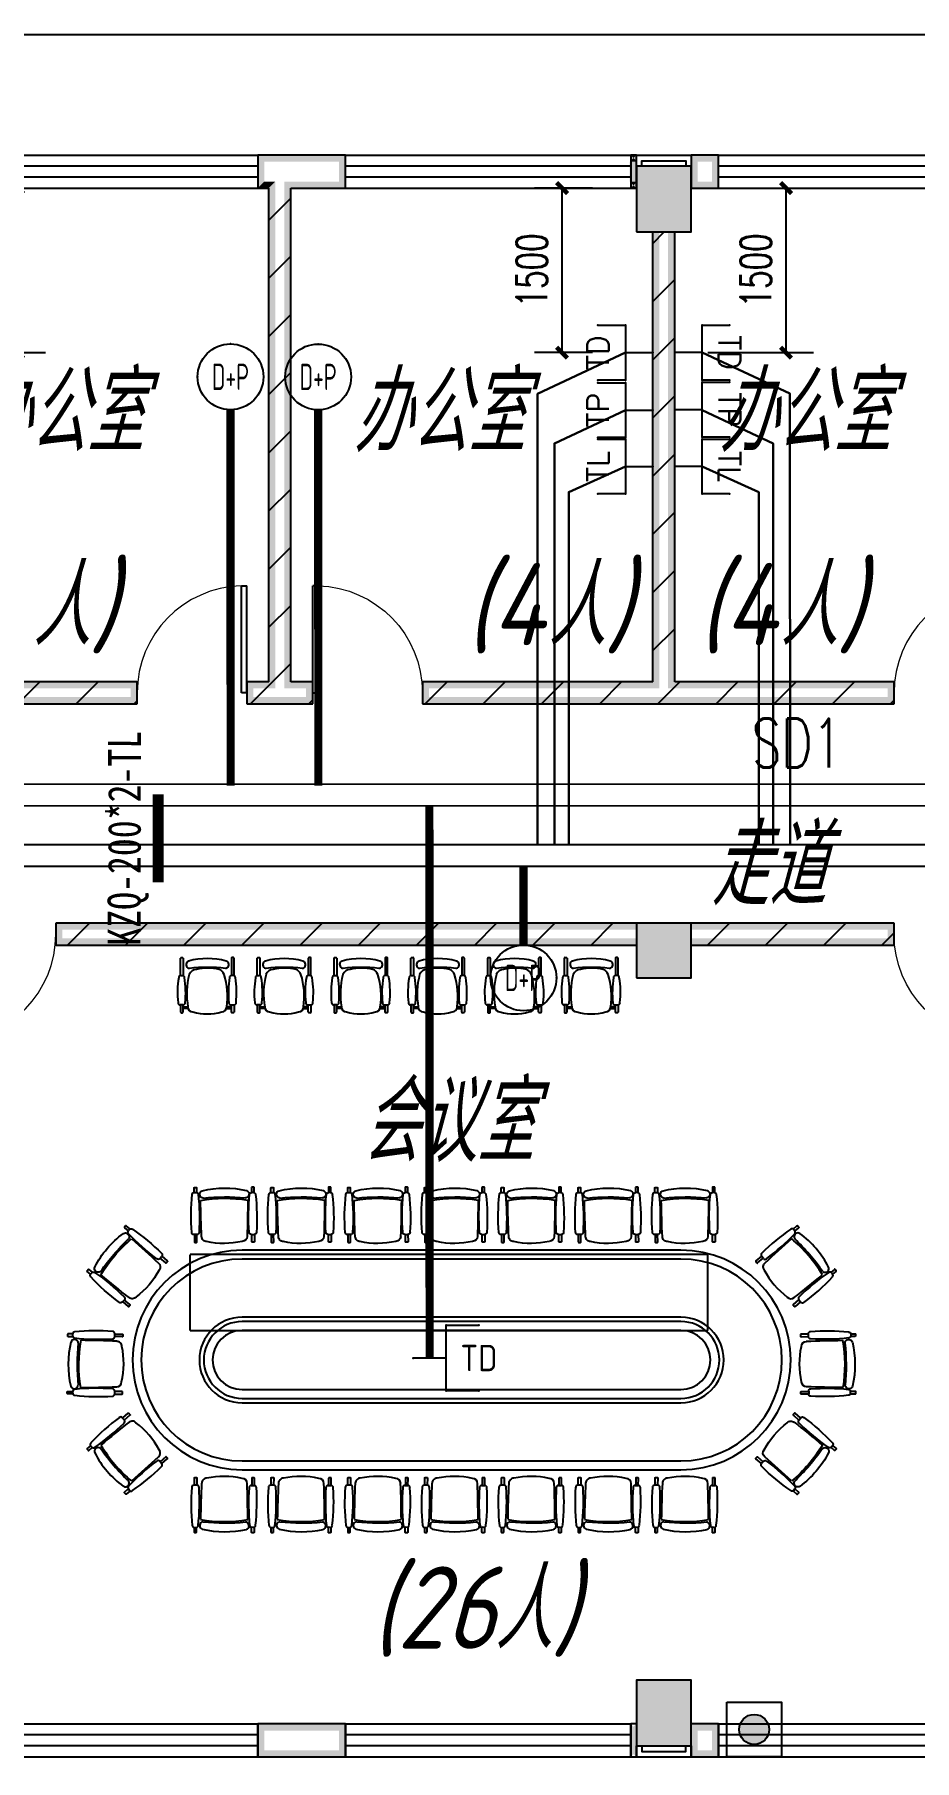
# Model space of a CAD drawing. Extents: x 1241380 to 1952554, y 1012187 to 1766051.
# Drawn here: x 1606579 to 1614601, y 1278688 to 1294421 of the extents above; entities that cross this region are included whole.
import ezdxf
from ezdxf.enums import TextEntityAlignment as Align

# ---------------------------------------------------------------- set-up
doc = ezdxf.new("R2010")
doc.units = 0
doc.linetypes.add('DASH', pattern=[0.35, 0.25, -0.1])
for name, color, linetype in [('1-建筑底图', 8, 'Continuous'), ('CABLETRAY_PDS', 4, 'Continuous'), ('DOTLN', 2, 'DASH'), ('EQUIP-通讯', 3, 'Continuous'), ('PUB_HATCH', 8, 'Continuous'), ('TEL_DIM', 3, 'Continuous'), ('WIRE-综合布线', 5, 'Continuous'), ('光纤点位', 3, 'Continuous'), ('内网桥架', 1, 'Continuous'), ('填充', 8, 'Continuous'), ('家具', 8, 'Continuous'), ('抗震支吊架', 2, 'Continuous'), ('红机电话', 3, 'Continuous'), ('蓝机电话', 3, 'Continuous')]:
    doc.layers.add(name, color=color, linetype=linetype)
doc.layers.add('内网线路', color=1, linetype='Continuous', lineweight=30)
doc.styles.add('_TCH_DIM', font='SIMPLEX', dxfattribs={"bigfont": 'GBCBIG'})
doc.styles.add('_TEL_ATTDEF', font='GBENOR', dxfattribs={"width": 0.8, "height": 3, "bigfont": 'GBCBIG'})
doc.styles.add('_TEL_DIM', font='SIMPLEX', dxfattribs={"width": 0.8, "height": 3.5, "bigfont": 'HZTXT'})
doc.styles.add('A_DIM_T3', font='SIMPLEX', dxfattribs={"width": 0.7, "bigfont": 'HZ'})
doc.styles.add('kzcad', font='', dxfattribs={"width": 0.8})
doc.styles.get("Standard").update_dxf_attribs({"font": 'gbeitc.shx', "bigfont": 'gbcbig.shx'})
doc.styles.get('kzcad').set_extended_font_data('SimSun')
doc.linetypes.add('JIEDI', pattern='A,1.25,-0.25,0.25,-0.25,0.625,["/",Standard,S=0.6,R=0,X=0,Y=-0.3],0.625,-0.25,0.25,-0.25', length=4)
doc.dimstyles.new('_TCH_ARCH&&100', dxfattribs={"dimtxt": 280, "dimasz": 100, "dimexe": 250, "dimexo": 300, "dimgap": 135, "dimtad": 1, "dimdec": 0, "dimzin": 0, "dimdsep": 46, "dimtxsty": 'A_DIM_T3', "dimblk": 'ARCHTICK', "dimcen": 0.09, "dimclrt": 7, "dimazin": 2, "dimtfac": 1, "dimtdec": 0, "dimtix": 1, "dimtmove": 2, "dimatfit": 3, "dimfxl": 100, "dimtolj": 1, "dimtzin": 0, "dimarcsym": 0})
pattern_1 = [(45, (-636285.87, -718395.4), (-265.16515, 265.16515), [])]

# ---------------------------------------------------------------- blocks, each defined once
blk = doc.blocks.new('办公椅6')
at = {"layer": '家具'}
for p, q in [((83, 245), (83, 273)), ((465, 265), (464, 249)), ((81, -250), (81, -279)), ((466, -275), (466, -258))]:
    blk.add_line(p, q, dxfattribs=at)
at = {"layer": '家具', "color": 8}
for points in [[(82, 273), (17, 274, 0.414214), (12, 269), (12, 255, 0.414214), (16, 250), (83, 250)], [(467, 271), (509, 271, -0.414214), (514, 266), (514, 252, -0.414214), (509, 248), (465, 248)], [(79, -274), (14, -274, -0.414214), (9, -269), (9, -255, -0.414214), (14, -250), (81, -251)], [(469, -276), (506, -276, 0.414214), (511, -272), (511, -258, 0.414214), (507, -253), (468, -253)]]:
    blk.add_lwpolyline(points, format="xyb", dxfattribs=at)
at = {"layer": '家具'}
for centre, radius, start, end in [((741, -4), 741, 167.0681, 192.3319), ((64, 162), 45, 89.7, 179.7), ((444, -11012), 11225, 90.2565, 91.9408), ((102, 273), 19, 87.8438, 179.7), ((102, 244), 19, 179.7, 271.4658), ((230, -1577), 1873, 83.3734, 93.9026), ((250, 2204), 1984, 265.7407, 275.6942), ((-845, 4), 1257, 349.8473, 9.5527), ((-1609, 10), 2033, 354.2379, 5.1674), ((435, 195), 19, 137.2336, 185.1674), ((450, 191), 33.5, 15.354, 150.4909), ((446, 265), 19, 359.7, 87.8438), ((445, 249), 19, 271.4658, 359.7), ((-389, 4), 894, 346.6997, 12.7003), ((62, -162), 45, 179.7, 269.7), ((559, 11006), 11225, 267.4592, 269.1435), ((100, -250), 19, 87.9342, 179.7), ((100, -279), 19, 179.7, 271.5562), ((249, 1621), 1925, 265.5539, 275.9414), ((229, -2265), 2038, 83.7863, 93.6061), ((433, -196), 19, 174.2379, 223.2208), ((448, -192), 33.7, 210.1055, 343.0268), ((447, -258), 19, 359.7, 87.9342), ((447, -274), 19, 271.5562, 359.7)]:
    blk.add_arc(centre, radius, start, end, dxfattribs=at)
blk = doc.blocks.new('会议桌')
at = {"layer": '家具'}
for p, q in [((2045, 972), (-1955, 972)), ((2045, 322), (-1955, 322)), ((-1955, -378), (2045, -378)), ((-1955, -1028), (2045, -1028))]:
    blk.add_line(p, q, dxfattribs=at)
at = {"layer": '家具', "color": 8}
for p, q in [((2045, 892), (-1955, 892)), ((2045, 362), (-1955, 362)), ((2045, 242), (-1955, 242)), ((-1955, -298), (2045, -298)), ((-1955, -418), (2045, -418)), ((-1955, -948), (2045, -948))]:
    blk.add_line(p, q, dxfattribs=at)
at = {"layer": '家具'}
for centre, radius, start, end in [((-1955, -28), 1000, 90, 270), ((2045, -28), 1000, 270, 90), ((-1955, -28), 350, 90, 270), ((2045, -28), 350, 270, 90)]:
    blk.add_arc(centre, radius, start, end, dxfattribs=at)
at = {"layer": '家具', "color": 8}
for centre, radius, start, end in [((-1955, -28), 920, 90, 270), ((2045, -28), 920, 270, 90), ((-1955, -28), 390, 90, 270), ((2045, -28), 390, 270, 90), ((-1955, -28), 270, 90, 270), ((2045, -28), 270, 270, 90)]:
    blk.add_arc(centre, radius, start, end, dxfattribs=at)
at = {"layer": '家具'}
for p, rotation in [((-1993, 1033), 90), ((-1293, 1033), 90), ((-593, 1033), 90), ((107, 1033), 90), ((807, 1033), 90), ((1507, 1033), 90), ((2207, 1033), 90), ((2894, 656), 40.89750937394187), ((-2805, -713), 220.8975093739419)]:
    blk.add_blockref('办公椅6', p, dxfattribs=dict(at, rotation=rotation))
at = {"layer": '家具', "xscale": -1}
for p, rotation in [((-2805, 656), 319.1024906260187), ((2894, -713), 139.1024906260582), ((-1993, -1090), 90), ((-1293, -1090), 90), ((-593, -1090), 90), ((107, -1090), 90), ((807, -1090), 90), ((1507, -1090), 90), ((2207, -1090), 90)]:
    blk.add_blockref('办公椅6', p, dxfattribs=dict(at, rotation=rotation))
blk.add_blockref('办公椅6', (-3036, 10), dxfattribs=at)
at = {"layer": '家具'}
blk.add_blockref('办公椅6', (3125, 10), dxfattribs=at)
blk = doc.blocks.new('办公椅2')
at = {"layer": '家具', "color": 8}
for p, q in [((10, 239), (10, 225)), ((81, 244), (15, 244)), ((15, 220), (82, 220)), ((49, 175), (49, 220)), ((49, 220), (65, 220)), ((65, 220), (65, 177)), ((508, 220), (350, 220)), ((352, 244), (508, 244)), ((513, 239), (513, 225)), ((10, -239), (10, -225)), ((15, -220), (82, -220)), ((81, -244), (15, -244)), ((49, -175), (49, -220)), ((49, -220), (65, -220)), ((65, -220), (65, -177)), ((508, -220), (350, -220)), ((352, -244), (508, -244)), ((513, -239), (513, -225))]:
    blk.add_line(p, q, dxfattribs=at)
at = {"layer": '家具'}
for p, q in [((82, 220), (82, 248)), ((349, 242), (349, 226)), ((82, -215), (82, -244)), ((349, -237), (349, -221))]:
    blk.add_line(p, q, dxfattribs=at)
at = {"layer": '家具', "color": 8}
for centre, start, end in [((15, 239), 90, 180), ((15, 225), 180, 270), ((508, 239), 0, 90), ((508, 225), 270, 0), ((15, -225), 90, 180), ((15, -239), 180, 270), ((508, -225), 0, 90), ((508, -239), 270, 0)]:
    blk.add_arc(centre, 4.75, start, end, dxfattribs=at)
at = {"layer": '家具'}
for centre, radius, start, end in [((63, 132), 45, 90, 180), ((185, -515), 702, 75.5446, 100.0038), ((101, 248), 19, 88.1438, 180), ((101, 220), 19, 180, 271.7658), ((193, -568), 840, 80.5473, 96.2767), ((193, 1087), 890, 264.0894, 278.9516), ((330, 242), 19, 0, 88.1438), ((330, 226), 19, 271.7658, 0), ((325, 93), 80.3, 4.194, 64.106), ((434, 164), 19, 136.4792, 185.4621), ((-1029, -1), 1453, 353.532, 6.4617), ((449, 160), 33.7, 16.6732, 149.5945), ((-146, -1), 650, 344.7441, 15.2559), ((495, 0), 495, 164.5288, 195.4712), ((-20, -5), 438, 346.2625, 13.7375), ((63, -132), 45, 180, 270), ((160, 498), 682, 261.8325, 287.0693), ((322, -71), 91.4, 294.6215, 335.3785), ((101, -215), 19, 88.2342, 180), ((101, -244), 19, 180, 271.8562), ((193, 573), 840, 263.7233, 279.4527), ((193, -1082), 890, 81.0484, 95.9106), ((330, -221), 19, 0, 88.2342), ((330, -237), 19, 271.8562, 0), ((434, -167), 19, 174.5326, 222.4664), ((449, -163), 33.5, 209.2091, 344.346)]:
    blk.add_arc(centre, radius, start, end, dxfattribs=at)
blk = doc.blocks.new('xfjyc')
at = {"layer": '填充'}
h = blk.add_hatch(color=1, dxfattribs=at)
h.dxf.hatch_style = 1
edge = h.paths.add_edge_path()
edge.add_arc((250, 250), 137, 0, 360)
blk.add_lwpolyline([(0, 500), (500, 500), (500, 0), (0, 0)], close=True)
at = {"color": 1}
blk.add_circle((250, 250), 137, dxfattribs=at)
blk = doc.blocks.new('xfjyc2')
blk.add_blockref('xfjyc', (42174, 76100))
blk = doc.blocks.new('$DorLib2D$00000001')
at = {"color": 0}
for p, q in [((0.45, 0.975), (0.5, 0.975)), ((0.45, 0), (0.45, 0.975)), ((0.5, 0), (0.5, 0.975)), ((0.5, 0), (0.45, 0))]:
    blk.add_line(p, q, dxfattribs=at)
at = {"color": 0, "lineweight": 13}
blk.add_arc((0.475, 0), 0.975, 91.4693, 180, dxfattribs=at)
blk = doc.blocks.new('_FZH')
blk.add_lwpolyline([(-0.5, -0.5), (0.5, -0.5), (0.5, 0.5), (-0.5, 0.5)], close=True)
at = {"layer": 'PUB_HATCH'}
blk.add_solid([(-0.5, -0.5), (0.5, -0.5), (-0.5, 0.5), (0.5, 0.5)], dxfattribs=at)
blk = doc.blocks.new('$WINLIB2D$00000001')
at = {"color": 0}
for points in [[(-0.5, 0.5), (-0.5, -0.5)], [(-0.5, 0.5), (0.5, 0.5)], [(0.5, -0.5), (0.5, 0.5)], [(0.5, 0.1667), (-0.5, 0.1667)], [(0.5, -0.1667), (-0.5, -0.1667)], [(-0.5, -0.5), (0.5, -0.5)]]:
    blk.add_lwpolyline(points, dxfattribs=at)
blk = doc.blocks.new('1-一层建筑底图')
at = {"layer": '1-建筑底图'}
for points in [[(38050, 90650), (37850, 90650), (37910, 90590), (38050, 90590)], [(37850, 90650), (37850, 90350), (37910, 90410), (37910, 90590)], [(38650, 90650), (38050, 90650), (38050, 90590), (38590, 90590)], [(38650, 90350), (38650, 90650), (38590, 90590), (38590, 90410)], [(41300, 90650), (41250, 90650), (41310, 90590), (41240, 90590)], [(41300, 90350), (41300, 90650), (41240, 90590), (41240, 90410)], [(41250, 90650), (41250, 90350), (41310, 90410), (41310, 90590)], [(42050, 90650), (41800, 90650), (41860, 90590), (41990, 90590)], [(41800, 90650), (41800, 90350), (41860, 90410), (41860, 90590)], [(42050, 90350), (42050, 90650), (41990, 90590), (41990, 90410)], [(41800, 90550), (41300, 90550), (41360, 90490), (41740, 90490)], [(41300, 90550), (41300, 89950), (41360, 90010), (41360, 90490)], [(41800, 89950), (41800, 90550), (41740, 90490), (41740, 90010)], [(37850, 90350), (37950, 90350), (38010, 90410), (37910, 90410)], [(37950, 85850), (37950, 90350), (38010, 90410), (38010, 85790)], [(38150, 90350), (38650, 90350), (38590, 90410), (38090, 90410)], [(38150, 85850), (38150, 90350), (38090, 90410), (38090, 85790)], [(41250, 90350), (41300, 90350), (41240, 90410), (41310, 90410)], [(41800, 90350), (42050, 90350), (41990, 90410), (41860, 90410)], [(41300, 89950), (41800, 89950), (41740, 90010), (41360, 90010)], [(41510, 89950), (41450, 89950), (41450, 85850), (41510, 85790)], [(41650, 89950), (41590, 89950), (41590, 85790), (41650, 85850)], [(36750, 85850), (34650, 85850), (34590, 85790), (36690, 85790)], [(36750, 85650), (36750, 85850), (36690, 85790), (36690, 85710)], [(37950, 85850), (37750, 85850), (37810, 85790), (38010, 85790)], [(37750, 85850), (37750, 85650), (37810, 85710), (37810, 85790)], [(38350, 85850), (38150, 85850), (38090, 85790), (38290, 85790)], [(38350, 85650), (38350, 85850), (38290, 85790), (38290, 85710)], [(41450, 85850), (39350, 85850), (39410, 85790), (41510, 85790)], [(39350, 85850), (39350, 85650), (39410, 85710), (39410, 85790)], [(43650, 85850), (41650, 85850), (41590, 85790), (43590, 85790)], [(43650, 85650), (43650, 85850), (43590, 85790), (43590, 85710)], [(34550, 85650), (36750, 85650), (36690, 85710), (34550, 85710)], [(37750, 85650), (38050, 85650), (38050, 85710), (37810, 85710)], [(38050, 85650), (38350, 85650), (38290, 85710), (38050, 85710)], [(39350, 85650), (41550, 85650), (41550, 85710), (39410, 85710)], [(41550, 85650), (43650, 85650), (43590, 85710), (41550, 85710)], [(41300, 83590), (41300, 83650), (36008, 83650), (36068, 83590)], [(36008, 83650), (36008, 83450), (36068, 83510), (36068, 83590)], [(41800, 83650), (41300, 83650), (41360, 83590), (41740, 83590)], [(41300, 83650), (41300, 83150), (41360, 83210), (41360, 83590)], [(41800, 83150), (41800, 83650), (41740, 83590), (41740, 83210)], [(41800, 83650), (41800, 83590), (43590, 83590), (43650, 83650)], [(43650, 83450), (43650, 83650), (43590, 83590), (43590, 83510)], [(41300, 83450), (41300, 83510), (36068, 83510), (36008, 83450)], [(41800, 83510), (41800, 83450), (43650, 83450), (43590, 83510)], [(41300, 83150), (41800, 83150), (41740, 83210), (41360, 83210)], [(41800, 76750), (41300, 76750), (41360, 76690), (41740, 76690)], [(41300, 76750), (41300, 76150), (41360, 76210), (41360, 76690)], [(41800, 76150), (41800, 76750), (41740, 76690), (41740, 76210)], [(38650, 76350), (37850, 76350), (37910, 76290), (38590, 76290)], [(37850, 76350), (37850, 76050), (37910, 76110), (37910, 76290)], [(38650, 76050), (38650, 76350), (38590, 76290), (38590, 76110)], [(41300, 76050), (41300, 76350), (41240, 76290), (41240, 76110)], [(41310, 76150), (41300, 76150), (41300, 76300), (41250, 76350), (41250, 76050), (41310, 76110)], [(42050, 76350), (41800, 76350), (41860, 76290), (41990, 76290)], [(41800, 76350), (41800, 76150), (41800, 76050), (41860, 76110), (41860, 76290)], [(42050, 76050), (42050, 76350), (41990, 76290), (41990, 76110)], [(41300, 76150), (41800, 76150), (41740, 76210), (41360, 76210)], [(37850, 76050), (38650, 76050), (38590, 76110), (37910, 76110)], [(41800, 76050), (42050, 76050), (41990, 76110), (41860, 76110)]]:
    blk.add_hatch(color=8, dxfattribs=at).paths.add_polyline_path(points)
h = blk.add_hatch(dxfattribs=at)
h.set_pattern_fill('普通砖', color=8, scale=150, style=0)
h.set_pattern_definition(pattern_1)
h.paths.add_polyline_path([(38050, 85783), (38090, 85790), (38150, 85850), (38150, 90350), (38050, 90450), (37950, 90350), (37950, 85850), (38010, 85790)])
h = blk.add_hatch(dxfattribs=at)
h.set_pattern_fill('普通砖', color=8, scale=150, style=0)
h.set_pattern_definition(pattern_1)
h.paths.add_polyline_path([(41650, 89950), (41450, 89950), (41450, 85850), (41510, 85790), (41550, 85783), (41590, 85790), (41650, 85850)])
h = blk.add_hatch(dxfattribs=at)
h.set_pattern_fill('普通砖', color=8, scale=150, style=0)
h.set_pattern_definition(pattern_1)
h.paths.add_polyline_path([(34550, 85783), (34550, 85650), (36750, 85650), (36750, 85850), (34650, 85850), (34590, 85790)])
h = blk.add_hatch(dxfattribs=at)
h.set_pattern_fill('普通砖', color=8, scale=150, style=0)
h.set_pattern_definition(pattern_1)
h.paths.add_polyline_path([(38010, 85790), (37950, 85850), (37750, 85850), (37750, 85650), (38050, 85650), (38050, 85783)])
h = blk.add_hatch(dxfattribs=at)
h.set_pattern_fill('普通砖', color=8, scale=150, style=0)
h.set_pattern_definition(pattern_1)
h.paths.add_polyline_path([(38050, 85783), (38050, 85650), (38350, 85650), (38350, 85850), (38150, 85850), (38090, 85790)])
h = blk.add_hatch(dxfattribs=at)
h.set_pattern_fill('普通砖', color=8, scale=150, style=0)
h.set_pattern_definition(pattern_1)
h.paths.add_polyline_path([(41510, 85790), (41450, 85850), (39350, 85850), (39350, 85650), (41550, 85650), (41550, 85783)])
h = blk.add_hatch(dxfattribs=at)
h.set_pattern_fill('普通砖', color=8, scale=150, style=0)
h.set_pattern_definition(pattern_1)
h.paths.add_polyline_path([(41550, 85783), (41550, 85650), (43650, 85650), (43650, 85850), (41650, 85850), (41590, 85790)])
h = blk.add_hatch(dxfattribs=at)
h.set_pattern_fill('普通砖', color=8, scale=150, style=0)
h.set_pattern_definition(pattern_1)
h.paths.add_polyline_path([(41300, 83450), (41300, 83650), (36008, 83650), (36008, 83450)])
h = blk.add_hatch(dxfattribs=at)
h.set_pattern_fill('普通砖', color=8, scale=150, style=0)
h.set_pattern_definition(pattern_1)
h.paths.add_polyline_path([(41800, 83650), (41800, 83450), (43650, 83450), (43650, 83650)])
at = {"layer": '1-建筑底图', "color": 8}
for p, q in [((38050, 90650), (37850, 90650)), ((37850, 90650), (37850, 90350)), ((38650, 90650), (38050, 90650)), ((38650, 90350), (38650, 90650)), ((41300, 90650), (41250, 90650)), ((41250, 90650), (41250, 90350)), ((41300, 90350), (41300, 90650)), ((42050, 90650), (41800, 90650)), ((41800, 90650), (41800, 90350)), ((42050, 90350), (42050, 90650)), ((37850, 90350), (37950, 90350)), ((37950, 85850), (37950, 90350)), ((38150, 90350), (38650, 90350)), ((38150, 85850), (38150, 90350)), ((41250, 90350), (41300, 90350)), ((41800, 90350), (42050, 90350)), ((41450, 85850), (41450, 89950)), ((41650, 85850), (41650, 89950)), ((36750, 85850), (34650, 85850)), ((36750, 85650), (36750, 85850)), ((37950, 85850), (37750, 85850)), ((37750, 85850), (37750, 85650)), ((38350, 85850), (38150, 85850)), ((38350, 85650), (38350, 85850)), ((41450, 85850), (39350, 85850)), ((39350, 85850), (39350, 85650)), ((43650, 85850), (41650, 85850)), ((43650, 85650), (43650, 85850)), ((34550, 85650), (36750, 85650)), ((37750, 85650), (38050, 85650)), ((38050, 85650), (38350, 85650)), ((39350, 85650), (41550, 85650)), ((41550, 85650), (43650, 85650)), ((41300, 83650), (36008, 83650)), ((36008, 83650), (36008, 83450)), ((43650, 83650), (41800, 83650)), ((43650, 83450), (43650, 83650)), ((36008, 83450), (41300, 83450)), ((41800, 83450), (43650, 83450)), ((38650, 76350), (37850, 76350)), ((37850, 76350), (37850, 76050)), ((38650, 76050), (38650, 76350)), ((41300, 76350), (41250, 76350)), ((41250, 76350), (41250, 76050)), ((42050, 76350), (41800, 76350)), ((42050, 76050), (42050, 76350)), ((41300, 76050), (41300, 76150)), ((41800, 76150), (41800, 76050)), ((37850, 76050), (38650, 76050)), ((41250, 76050), (41300, 76050)), ((41800, 76050), (42050, 76050))]:
    blk.add_line(p, q, dxfattribs=at)
for points in [[(8600, 71650), (8600, 76950), (-1150, 76950), (-1150, 79250), (-1750, 79250), (-1750, 89450), (-1150, 89450), (-1150, 91750), (49800, 91750), (49800, 89750), (54650, 89750), (54650, 91750), (55850, 91750)], [(41300, 90550), (41300, 90650), (41800, 90650), (41800, 90550)], [(41350, 90550), (41350, 90600), (41750, 90600), (41750, 90550)], [(41300, 76150), (41300, 76050), (41800, 76050), (41800, 76150)], [(41350, 76150), (41350, 76100), (41750, 76100), (41750, 76150)]]:
    blk.add_lwpolyline(points, dxfattribs=at)
for name, p, xscale, yscale, zscale in [('$WINLIB2D$00000001', (36550, 90500), 2600, -300, 2600), ('$WINLIB2D$00000001', (39950, 90500), 2600, -300, 2600), ('$WINLIB2D$00000001', (43350, 90500), 2600, -300, 2600), ('$DorLib2D$00000001', (37250, 85750), 1000, 1000, 1000), ('$DorLib2D$00000001', (38850, 85750), -1000, 1000, -1000), ('$DorLib2D$00000001', (44150, 85750), 1000, 1000, 1000), ('$DorLib2D$00000001', (35508, 83550), -1000, -1000, -1000), ('$DorLib2D$00000001', (44150, 83550), 1000, -1000, 1000)]:
    blk.add_blockref(name, p, dxfattribs=dict(at, xscale=xscale, yscale=yscale, zscale=zscale))
for name, p, xscale, yscale, zscale, rotation in [('_FZH', (41550, 90250), 499.9999997275881, 599.9878817838617, 599.9878817838617, 359.9999999826844), ('_FZH', (41550, 83400), 499.9999996147817, 499.9999996147817, 499.9999996147817, 359.9999999789758), ('_FZH', (41550, 76450), 499.999999578693, 600.0121179767884, 600.0121179767884, 1.057878909449999e-08), ('$WINLIB2D$00000001', (36550, 76200), -2600, -300, -2600, 180), ('$WINLIB2D$00000001', (39950, 76200), -2600, -300, -2600, 180), ('$WINLIB2D$00000001', (43350, 76200), -2600, -300, -2600, 180)]:
    blk.add_blockref(name, p, dxfattribs=dict(at, xscale=xscale, yscale=yscale, zscale=zscale, rotation=rotation))
at = {"layer": '1-建筑底图', "color": 8, "lineweight": 9}
for name, p, rotation in [('办公椅2', (37389, 82823), 90), ('办公椅2', (38089, 82823), 90), ('办公椅2', (38789, 82823), 90), ('办公椅2', (39489, 82823), 90), ('办公椅2', (40189, 82823), 90), ('办公椅2', (40889, 82823), 90), ('会议桌', (39752, 79640), 180)]:
    blk.add_blockref(name, p, dxfattribs=dict(at, rotation=rotation))
at = {"layer": '1-建筑底图', "color": 8}
blk.add_blockref('xfjyc2', (-50, -50), dxfattribs=at)
for s, height, p in [('办公室', 723.4, (35238, 87947)), ('办公室', 723.4, (38715, 87947)), ('办公室', 723.4, (42047, 87947)), (')', 750, (36319, 86182)), ('(4', 750, (39739, 86182)), (')', 750, (41016, 86182)), ('(4', 750, (41855, 86182)), (')', 750, (43132, 86182)), ('人', 723, (35792, 86182)), ('人', 723, (40489, 86182)), ('人', 723, (42605, 86182)), ('走道', 723.4, (41977, 83814)), ('会议室', 723.4, (38794, 81478)), ('(26', 750, (38879, 77036)), ('人', 723, (40004, 77036)), (')', 750, (40531, 77036))]:
    blk.add_text(s, height=height, dxfattribs=at).set_placement(p)
at = {"layer": '1-建筑底图', "color": 8, "style": '_TCH_DIM', "width": 0.705882}
blk.add_text('SD1', height=446.2, dxfattribs=at).set_placement((42352, 85068))
blk = doc.blocks.new('$equip_U$00000080(win7-PC-wzy)')
blk.add_circle((0, 0.5), 0.5)
for p in [(0, 0.999), (-0.5, 0.5), (0.5, 0.5)]:
    blk.add_point(p)
at = {"color": 7, "style": '_TEL_DIM', "width": 0.7}
blk.add_attdef('$TEXT$', text='', height=0.4, dxfattribs=at).set_placement((0, 0.5), align=Align.MIDDLE_CENTER)
at = {"color": 7, "style": '_TEL_DIM', "flags": 1}
for tag in ['A', 'REMARK']:
    blk.add_attdef(tag, text='', height=0.00002, dxfattribs=at).set_placement((0, 0), align=Align.MIDDLE_CENTER)
blk = doc.blocks.new('$equip$00002670')
for p, q in [((-0.5, 0.499), (-0.5, 0.999)), ((0.5, 0.999), (0.5, 0.499)), ((0.5, 0.499), (-0.5, 0.499)), ((0, 0.5), (0, 0))]:
    blk.add_line(p, q)
for p in [(-0.5, 0.999), (0.5, 0.999), (-0.5, 0.499), (0.5, 0.499), (0, 0)]:
    blk.add_point(p)
at = {"color": 7, "style": '_TEL_DIM'}
blk.add_attdef('$TEXT$', text='', height=0.4, dxfattribs=at).set_placement((0, 0.999), align=Align.MIDDLE_CENTER)
at = {"color": 7, "style": '_TEL_DIM', "flags": 1}
blk.add_attdef('A', text='', height=0.000025, dxfattribs=at).set_placement((0, 0), align=Align.MIDDLE_CENTER)
blk = doc.blocks.new('$equip$00001867')
for p, q in [((-0.5, 0.499), (-0.5, 0.999)), ((0.5, 0.999), (0.5, 0.499)), ((0.5, 0.499), (-0.5, 0.499)), ((0, 0.5), (0, 0))]:
    blk.add_line(p, q)
for p in [(-0.5, 0.999), (0.5, 0.999), (-0.5, 0.499), (0.5, 0.499), (0, 0)]:
    blk.add_point(p)
at = {"color": 7, "style": '_TEL_DIM'}
blk.add_attdef('$TEXT$', text='', height=0.4, dxfattribs=at).set_placement((0, 0.999), align=Align.MIDDLE_CENTER)
at = {"color": 7, "style": '_TEL_DIM', "flags": 1}
blk.add_attdef('A', text='', height=0.00002, dxfattribs=at).set_placement((0, 0), align=Align.MIDDLE_CENTER)
blk = doc.blocks.new('_ArchTick')
at = {"color": 0, "linetype": 'ByBlock', "const_width": 0.4}
blk.add_lwpolyline([(-0.5, -0.5), (0.5, 0.5)], dxfattribs=at)
blk = doc.blocks.new('*D227')
at = {"layer": 'Defpoints', "color": 0, "transparency": 16777216}
for p in [(48281, 315567), (49295, 315567), (48281, 314067)]:
    blk.add_point(p, dxfattribs=at)
at = {"layer": 'TEL_DIM', "color": 0, "lineweight": -2, "transparency": 16777216}
for p, q in [((48581, 315567), (49545, 315567)), ((49295, 314067), (49295, 315567)), ((48581, 314067), (49545, 314067))]:
    blk.add_line(p, q, dxfattribs=at)
at = {"layer": 'TEL_DIM', "color": 0, "lineweight": -2, "transparency": 16777216, "xscale": 100, "yscale": 100, "zscale": 100}
for p, rotation in [((49295, 315567), 90), ((49295, 314067), 270)]:
    blk.add_blockref('_ArchTick', p, dxfattribs=dict(at, rotation=rotation))
at = {"layer": 'TEL_DIM', "color": 7, "transparency": 16777216, "insert": (49020, 314817), "char_height": 280, "attachment_point": 5, "rotation": 90, "style": 'A_DIM_T3'}
blk.add_mtext('\\A1;1500', dxfattribs=at)
blk = doc.blocks.new('*D228')
at = {"layer": 'Defpoints', "color": 0, "transparency": 16777216}
for p in [(47253, 315567), (47831, 315567), (47831, 314067)]:
    blk.add_point(p, dxfattribs=at)
at = {"layer": 'TEL_DIM', "color": 0, "lineweight": -2, "transparency": 16777216}
for p, q in [((47531, 315567), (47003, 315567)), ((47253, 314067), (47253, 315567)), ((47531, 314067), (47003, 314067))]:
    blk.add_line(p, q, dxfattribs=at)
at = {"layer": 'TEL_DIM', "color": 0, "lineweight": -2, "transparency": 16777216, "xscale": 100, "yscale": 100, "zscale": 100}
for p, rotation in [((47253, 315567), 90), ((47253, 314067), 270)]:
    blk.add_blockref('_ArchTick', p, dxfattribs=dict(at, rotation=rotation))
at = {"layer": 'TEL_DIM', "color": 7, "transparency": 16777216, "insert": (46978, 314817), "char_height": 280, "attachment_point": 5, "rotation": 90, "style": 'A_DIM_T3'}
blk.add_mtext('\\A1;1500', dxfattribs=at)
blk = doc.blocks.new('*D229')
at = {"layer": 'Defpoints', "color": 0, "transparency": 16777216}
for p in [(41281, 315567), (42295, 315567), (41281, 314067)]:
    blk.add_point(p, dxfattribs=at)
at = {"layer": 'TEL_DIM', "color": 0, "lineweight": -2, "transparency": 16777216}
for p, q in [((41581, 315567), (42545, 315567)), ((42295, 314067), (42295, 315567)), ((41581, 314067), (42545, 314067))]:
    blk.add_line(p, q, dxfattribs=at)
at = {"layer": 'TEL_DIM', "color": 0, "lineweight": -2, "transparency": 16777216, "xscale": 100, "yscale": 100, "zscale": 100}
for p, rotation in [((42295, 315567), 90), ((42295, 314067), 270)]:
    blk.add_blockref('_ArchTick', p, dxfattribs=dict(at, rotation=rotation))
at = {"layer": 'TEL_DIM', "color": 7, "transparency": 16777216, "insert": (42020, 314817), "char_height": 280, "attachment_point": 5, "rotation": 90, "style": 'A_DIM_T3'}
blk.add_mtext('\\A1;1500', dxfattribs=at)
blk = doc.blocks.new('A$C4A9128F6')
at = {"layer": 'DOTLN', "linetype": 'DASH'}
blk.add_lwpolyline([(-29669.5, -4258.6), (-24947, -4258.6), (-24947, -3568.5), (-29669.5, -3568.5)], close=True, dxfattribs=at)
at = {"layer": '内网桥架'}
for p, q in [((-53615, 168.7), (-2594, 168.7)), ((-2594, -31.3), (-53615, -31.3))]:
    blk.add_line(p, q, dxfattribs=at)
at = {"layer": '内网线路'}
for points in [[(-25699.3, 4653.4), (-26499.4, 4279.3), (-26499.4, 168.7)], [(-25000.6, 4653.4), (-24200.3, 4279.7), (-24198.4, 168.7)], [(-25699.3, 4129.8), (-26346.4, 3825.9), (-26346.4, 168.7)], [(-25000.3, 4129.8), (-24353.1, 3826.2), (-24353.1, 168.7)], [(-25699.3, 3615.1), (-26215.3, 3382.9), (-26215.3, 168.7)], [(-25000.1, 3615.1), (-24483.9, 3383.2), (-24482.5, 168.7)]]:
    blk.add_lwpolyline(points, dxfattribs=at)
at = {"layer": '光纤点位', "xscale": 500, "yscale": 500, "zscale": 500}
for p, rotation in [((-25449.8, 4653.4), 90), ((-25249.8, 4653.4), 270)]:
    blk.add_blockref('$equip$00002670', p, dxfattribs=dict(at, rotation=rotation)).add_auto_attribs({'$TEXT$': 'TD'})
at = {"layer": '红机电话', "xscale": 500, "yscale": 500, "zscale": 500}
for p, rotation in [((-25449.8, 4129.8), 90), ((-25249.8, 4133.4), 270)]:
    blk.add_blockref('$equip$00001867', p, dxfattribs=dict(at, rotation=rotation)).add_auto_attribs({'$TEXT$': 'TP'})
at = {"layer": '蓝机电话', "xscale": 500, "yscale": 500, "zscale": 500}
for p, rotation in [((-25449.8, 3615.1), 90), ((-25249.8, 3615.1), 270)]:
    blk.add_blockref('$equip$00001867', p, dxfattribs=dict(at, rotation=rotation)).add_auto_attribs({'$TEXT$': 'TL'})
at = {"layer": 'TEL_DIM'}
for p1, p2, distance, picture, middle in [((-32249.8, 4653.4), (-32249.8, 6153.4), -1014, '*D229', (-31510.9, 5403.4)), ((-25699.3, 4653.4), (-25699.3, 6153.4), 578.5, '*D228', (-26552.8, 5403.4)), ((-25249.8, 4653.4), (-25249.8, 6153.4), -1014, '*D227', (-24510.9, 5403.4))]:
    dim = blk.add_aligned_dim(p1=p1, p2=p2, distance=distance, dimstyle='_TCH_ARCH&&100', dxfattribs=at)
    dim.commit()
    dim.dimension.update_dxf_attribs({"geometry": picture, "text_midpoint": middle, "insert": (-73530.4, -309413.6)})

msp = doc.modelspace()

# ---------------------------------------------------------------- linework, layer by layer
at = {"layer": 'CABLETRAY_PDS'}
for p, q in [((1573863.5, 1287571.4), (1674641, 1287621.1)), ((1674641.1, 1287421.1), (1573863.5, 1287371.4))]:
    msp.add_line(p, q, dxfattribs=at)
at = {"layer": 'WIRE-综合布线', "linetype": 'Continuous', "const_width": 75}
for points in [[(1608367, 1287574.7), (1608365.3, 1291001.4)], [(1609166.4, 1287575.1), (1609164.7, 1291000.1)], [(1610178.4, 1287389.4), (1610180.9, 1282356.9)], [(1611036.3, 1286836.5), (1611036.6, 1286121.1)]]:
    msp.add_lwpolyline(points, dxfattribs=at)
at = {"layer": '抗震支吊架', "color": 2, "const_width": 100}
msp.add_lwpolyline([(1607706.8, 1286694.5), (1607706.8, 1287494.5)], dxfattribs=at)

# ---------------------------------------------------------------- block references
at = {"layer": '1-建筑底图', "linetype": 'JIEDI'}
msp.add_blockref('1-一层建筑底图', (1570765, 1202671.1), dxfattribs=at)
at = {"layer": '1-建筑底图', "color": 3}
msp.add_blockref('A$C4A9128F6', (1637664.8, 1286867.8), dxfattribs=at)
at = {"layer": 'EQUIP-通讯', "linetype": 'JIEDI'}
ref = msp.add_blockref('$equip_U$00000080(win7-PC-wzy)', (1608665, 1291301.1), dxfattribs=dict(at, xscale=600, yscale=600, zscale=600, rotation=90))
ref.add_attrib('$TEXT$', 'D+P', dxfattribs={"layer": '0', "color": 7, "height": 240, "style": '_TEL_ATTDEF', "width": 0.7}).set_placement((1608365.3, 1291301.1), align=Align.MIDDLE_CENTER)
ref = msp.add_blockref('$equip_U$00000080(win7-PC-wzy)', (1609464.4, 1291299.8), dxfattribs=dict(at, xscale=600, yscale=600, zscale=600, rotation=90))
ref.add_attrib('$TEXT$', 'D+P', dxfattribs={"layer": '0', "color": 7, "height": 240, "style": '_TEL_ATTDEF', "width": 0.7}).set_placement((1609164.7, 1291299.8), align=Align.MIDDLE_CENTER)
ref = msp.add_blockref('$equip_U$00000080(win7-PC-wzy)', (1611036.6, 1285521.7), dxfattribs=dict(at, xscale=600, yscale=600, zscale=600))
ref.add_attrib('$TEXT$', 'D+P', dxfattribs={"layer": '0', "color": 7, "height": 240, "style": '_TEL_ATTDEF', "width": 0.7}).set_placement((1611036.6, 1285821.4), align=Align.MIDDLE_CENTER)
ref = msp.add_blockref('$equip$00002670', (1610031.1, 1282356.9), dxfattribs=dict(at, xscale=600, yscale=600, zscale=600, rotation=270))
ref.add_attrib('$TEXT$', 'TD', dxfattribs={"layer": '0', "color": 7, "height": 240, "style": '_TEL_ATTDEF'}).set_placement((1610630.5, 1282356.9), align=Align.MIDDLE_CENTER)

# ---------------------------------------------------------------- texts
at = {"layer": '抗震支吊架', "color": 2, "style": 'kzcad', "width": 0.8}
msp.add_text('KZQ-200*2-TL', height=300, rotation=89.88539, dxfattribs=at).set_placement((1607546.8, 1287094.5), align=Align.CENTER)

doc.saveas('drawing.dxf')
